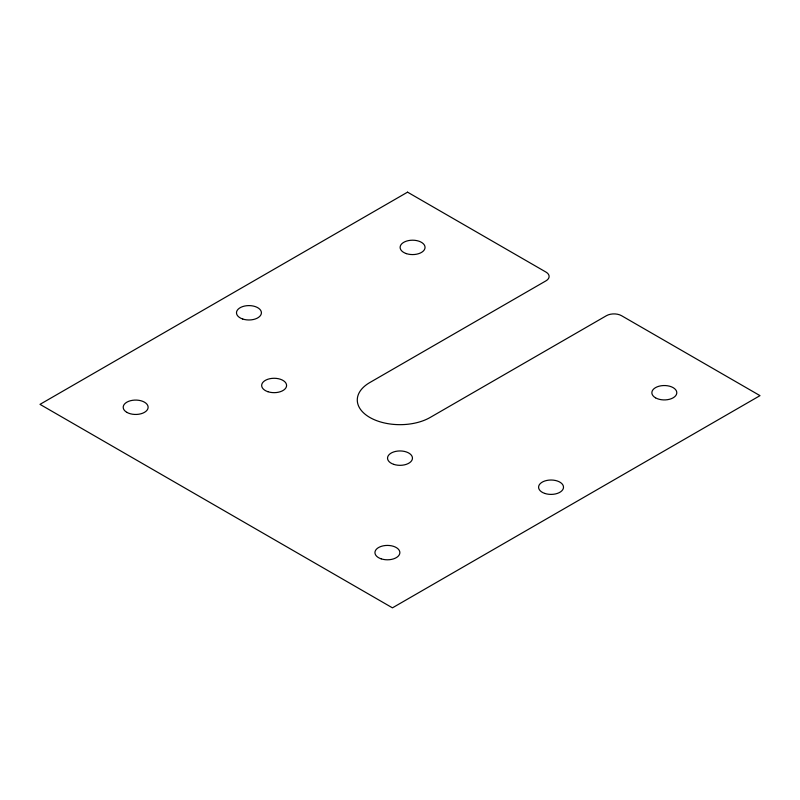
<?xml version="1.0" encoding="UTF-8"?>
<svg xmlns="http://www.w3.org/2000/svg" width="800" height="800" viewBox="0 0 800 800"><rect width="100%" height="100%" fill="white"/><g stroke="black" fill="none" stroke-linecap="round" stroke-linejoin="round"><path stroke-width="1.2" d="M407.55 192.16L40 404.36L392.45 607.84L760 395.64L621.54 315.7A10.68 6.17 0 0 0 606.43 315.7L430.21 417.44A42.72 24.67 0 0 1 369.79 417.44A42.72 24.67 0 0 1 369.79 382.56L546.01 280.82A10.68 6.17 0 0 0 546.01 272.1L407.55 192.16M406.36 253.62A12.46 7.19 0 0 0 425.05 247.39A12.46 7.19 0 0 0 406.36 241.16A12.46 7.19 0 0 0 406.36 253.62M655.52 397.82A12.46 7.19 0 0 0 676.37 394.59A12.46 7.19 0 0 0 661.11 385.78A12.46 7.19 0 0 0 655.52 397.82M544.82 493.44A12.46 7.19 0 0 0 563.51 487.21A12.46 7.19 0 0 0 544.82 480.98A12.46 7.19 0 0 0 544.82 493.44M381.18 558.84A12.46 7.19 0 0 0 399.87 552.61A12.46 7.19 0 0 0 381.18 546.38A12.46 7.19 0 0 0 381.18 558.84M126.85 412.35A12.46 7.19 0 0 0 147.7 409.13A12.46 7.19 0 0 0 132.44 400.32A12.46 7.19 0 0 0 126.85 412.35M242.72 319.02A12.46 7.19 0 0 0 261.41 312.79A12.46 7.19 0 0 0 242.72 306.56A12.46 7.19 0 0 0 242.72 319.02M267.9 391.7A12.46 7.19 0 0 0 286.59 385.47A12.46 7.19 0 0 0 267.9 379.24A12.46 7.19 0 0 0 267.9 391.7M393.77 464.37A12.46 7.19 0 0 0 412.46 458.14A12.46 7.19 0 0 0 393.77 451.91A12.46 7.19 0 0 0 393.77 464.37"/></g></svg>
